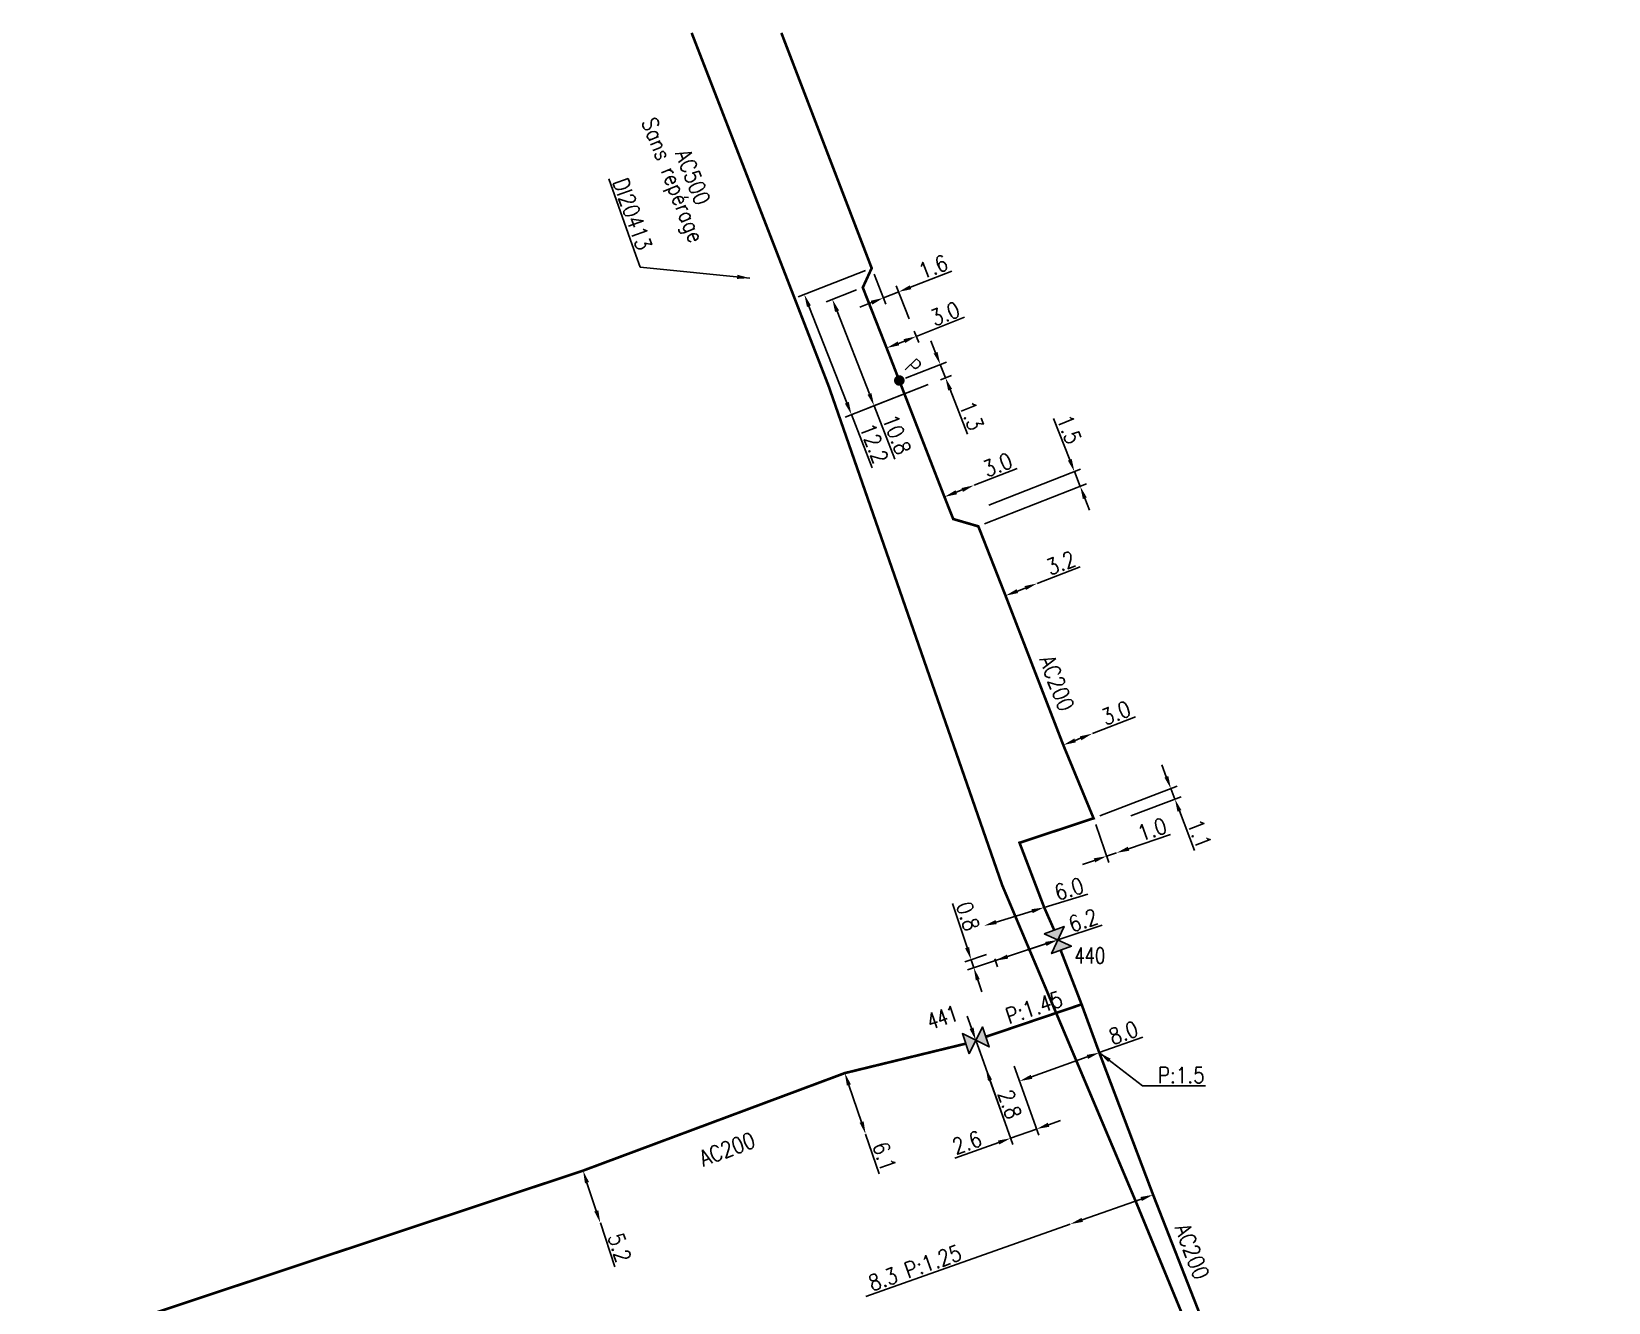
# Model space of a CAD drawing. Header units: millimetres. Extents: x 134000 to 135000, y 129000 to 130000.
# Drawn here: x 134292.4 to 134441.3, y 129880.1 to 130000.1 of the extents above; entities that cross this region are included whole.
import ezdxf
from ezdxf.enums import TextEntityAlignment as Align

# ---------------------------------------------------------------- set-up
doc = ezdxf.new("R2010")
doc.units = ezdxf.units.MM
doc.header["$PDMODE"] = 34
doc.layers.get('0').update_dxf_attribs({"linetype": 'CONTINUOUS'})
doc.layers.get('DEFPOINTS').update_dxf_attribs({"linetype": 'CONTINUOUS'})
doc.layers.add('G_120', color=4, linetype='CONTINUOUS')
doc.layers.add('G_300', color=7, linetype='CONTINUOUS')
doc.styles.add('G_ROMANS', font='ROMANS.SHX', dxfattribs={"width": 0.75})
doc.styles.get("Standard").update_dxf_attribs({"font": 'romans.shx', "width": 0.85})
doc.linetypes.add('G_TYPB_AP', pattern='A,5,-0.3,["o",Standard,S=1.5,R=0,X=0,Y=-0.5],-1.65', length=6.95)
doc.dimstyles.get("Standard").update_dxf_attribs({"dimtxt": 1.5, "dimasz": 1.2, "dimexe": 0.625, "dimexo": 0.625, "dimgap": 0.25, "dimtad": 1, "dimdec": 1, "dimzin": 0, "dimdsep": 46, "dimtxsty": 'Standard', "dimcen": -0.5, "dimadec": 0, "dimazin": 0, "dimtfac": 1, "dimtdec": 1, "dimtmove": 0, "dimatfit": 3, "dimfxl": 0, "dimtolj": 1, "dimtzin": 0, "dimarcsym": 0})

# ---------------------------------------------------------------- blocks, each defined once
blk = doc.blocks.new('*D59')
at = {"layer": 'DEFPOINTS', "color": 0, "linetype": 'Continuous', "transparency": 16777216}
for p in [(134388.04, 129917.41), (134382.35, 129915.68), (134382.35, 129915.68)]:
    blk.add_point(p, dxfattribs=at)
at = {"layer": 'G_120', "color": 0, "linetype": 'Continuous', "lineweight": -2, "transparency": 16777216}
for p, q in [((134388.04, 129917.41), (134392.17, 129918.66)), ((134383.5, 129916.03), (134386.89, 129917.06))]:
    blk.add_line(p, q, dxfattribs=at)
at = {"layer": 'G_120', "color": 0, "linetype": 'Continuous', "transparency": 16777216}
for points in [[(134386.84, 129917.25), (134386.95, 129916.87), (134388.04, 129917.41)], [(134383.44, 129916.22), (134383.56, 129915.84), (134382.35, 129915.68)]]:
    blk.add_solid(points, dxfattribs=at)
at = {"layer": 'G_120', "color": 0, "linetype": 'Continuous', "transparency": 16777216, "insert": (134390.39, 129919.16), "char_height": 1.5, "attachment_point": 5, "rotation": 16.8843}
blk.add_mtext('\\A1;6.0', dxfattribs=at)
blk = doc.blocks.new('*D60')
at = {"layer": 'DEFPOINTS', "color": 0, "linetype": 'Continuous', "transparency": 16777216}
for p in [(134392.7, 129925.83), (134394.87, 129922.57), (134394.87, 129922.57)]:
    blk.add_point(p, dxfattribs=at)
at = {"layer": 'G_120', "color": 0, "linetype": 'Continuous', "lineweight": -2, "transparency": 16777216}
for p, q in [((134392.9, 129925.24), (134394.13, 129921.65)), ((134396.01, 129922.96), (134399.97, 129924.31)), ((134393.92, 129922.25), (134394.87, 129922.57)), ((134392.79, 129921.86), (134391.65, 129921.47))]:
    blk.add_line(p, q, dxfattribs=at)
at = {"layer": 'G_120', "color": 0, "linetype": 'Continuous', "transparency": 16777216}
for points in [[(134395.94, 129923.15), (134396.07, 129922.77), (134394.87, 129922.57)], [(134392.72, 129922.05), (134392.85, 129921.67), (134393.92, 129922.25)]]:
    blk.add_solid(points, dxfattribs=at)
at = {"layer": 'G_120', "color": 0, "linetype": 'Continuous', "transparency": 16777216, "insert": (134398.23, 129924.78), "char_height": 1.5, "attachment_point": 5, "rotation": 18.8806}
blk.add_mtext('\\A1;1.0', dxfattribs=at)
blk = doc.blocks.new('*D61')
at = {"layer": 'DEFPOINTS', "color": 0, "linetype": 'Continuous', "transparency": 16777216}
for p in [(134400.38, 129927.65), (134392.7, 129925.83), (134395.65, 129925.84)]:
    blk.add_point(p, dxfattribs=at)
at = {"layer": 'G_120', "color": 0, "linetype": 'Continuous', "lineweight": -2, "transparency": 16777216}
for p, q in [((134399.57, 129929.75), (134399.14, 129930.87)), ((134393.28, 129926.06), (134400.59, 129928.85)), ((134400, 129928.63), (134400.38, 129927.65)), ((134396.23, 129926.06), (134400.96, 129927.87)), ((134400.81, 129926.53), (134402.24, 129922.79))]:
    blk.add_line(p, q, dxfattribs=at)
at = {"layer": 'G_120', "color": 0, "linetype": 'Continuous', "transparency": 16777216}
for points in [[(134399.76, 129929.82), (134399.39, 129929.68), (134400, 129928.63)], [(134400.99, 129926.6), (134400.62, 129926.46), (134400.38, 129927.65)]]:
    blk.add_solid(points, dxfattribs=at)
at = {"layer": 'G_120', "color": 0, "linetype": 'Continuous', "transparency": 16777216, "insert": (134402.7, 129924.37), "char_height": 1.5, "attachment_point": 5, "rotation": 290.9466}
blk.add_mtext('\\A1;1.1', dxfattribs=at)
blk = doc.blocks.new('*D62')
at = {"layer": 'DEFPOINTS', "color": 0, "linetype": 'Continuous', "transparency": 16777216}
for p in [(134387.37, 129948.01), (134387.37, 129948.01), (134384.39, 129946.85)]:
    blk.add_point(p, dxfattribs=at)
at = {"layer": 'G_120', "color": 0, "linetype": 'Continuous', "lineweight": -2, "transparency": 16777216}
for p, q in [((134387.37, 129948.01), (134391.45, 129949.58)), ((134384.16, 129947.44), (134384.16, 129947.44)), ((134385.51, 129947.29), (134386.25, 129947.57))]:
    blk.add_line(p, q, dxfattribs=at)
at = {"layer": 'G_120', "color": 0, "linetype": 'Continuous', "transparency": 16777216}
for points in [[(134386.18, 129947.76), (134386.32, 129947.39), (134387.37, 129948.01)], [(134385.43, 129947.47), (134385.58, 129947.1), (134384.39, 129946.85)]]:
    blk.add_solid(points, dxfattribs=at)
at = {"layer": 'G_120', "color": 0, "linetype": 'Continuous', "transparency": 16777216, "insert": (134389.61, 129949.94), "char_height": 1.5, "attachment_point": 5, "rotation": 21.1252}
blk.add_mtext('\\A1;3.2', dxfattribs=at)
blk = doc.blocks.new('*D63')
at = {"layer": 'DEFPOINTS', "color": 0, "linetype": 'Continuous', "transparency": 16777216}
for p in [(134390.89, 129958.57), (134382.23, 129955.17), (134381.82, 129953.4)]:
    blk.add_point(p, dxfattribs=at)
at = {"layer": 'G_120', "color": 0, "linetype": 'Continuous', "lineweight": -2, "transparency": 16777216}
for p, q in [((134390.45, 129959.68), (134388.92, 129963.58)), ((134382.81, 129955.4), (134391.47, 129958.79)), ((134391.44, 129957.17), (134390.89, 129958.57)), ((134382.4, 129953.63), (134392.02, 129957.4)), ((134391.87, 129956.05), (134392.31, 129954.93))]:
    blk.add_line(p, q, dxfattribs=at)
at = {"layer": 'G_120', "color": 0, "linetype": 'Continuous', "transparency": 16777216}
for points in [[(134390.64, 129959.76), (134390.27, 129959.61), (134390.89, 129958.57)], [(134392.06, 129956.13), (134391.69, 129955.98), (134391.44, 129957.17)]]:
    blk.add_solid(points, dxfattribs=at)
at = {"layer": 'G_120', "color": 0, "linetype": 'Continuous', "transparency": 16777216, "insert": (134390.4, 129962.56), "char_height": 1.5, "attachment_point": 5, "rotation": 291.3984}
blk.add_mtext('\\A1;1.5', dxfattribs=at)
blk = doc.blocks.new('*D64')
at = {"layer": 'DEFPOINTS', "color": 0, "linetype": 'Continuous', "transparency": 16777216}
for p in [(134381.42, 129957.28), (134381.42, 129957.28), (134378.62, 129956.18)]:
    blk.add_point(p, dxfattribs=at)
at = {"layer": 'G_120', "color": 0, "linetype": 'Continuous', "lineweight": -2, "transparency": 16777216}
for p, q in [((134381.42, 129957.28), (134385.49, 129958.87)), ((134379.74, 129956.62), (134380.3, 129956.84))]:
    blk.add_line(p, q, dxfattribs=at)
at = {"layer": 'G_120', "color": 0, "linetype": 'Continuous', "transparency": 16777216}
for points in [[(134379.67, 129956.81), (134379.81, 129956.43), (134378.62, 129956.18)], [(134380.23, 129957.02), (134380.37, 129956.65), (134381.42, 129957.28)]]:
    blk.add_solid(points, dxfattribs=at)
at = {"layer": 'G_120', "color": 0, "linetype": 'Continuous', "transparency": 16777216, "insert": (134383.64, 129959.22), "char_height": 1.5, "attachment_point": 5, "rotation": 21.4029}
blk.add_mtext('\\A1;3.0', dxfattribs=at)
blk = doc.blocks.new('*D65')
at = {"layer": 'DEFPOINTS', "color": 0, "linetype": 'Continuous', "transparency": 16777216}
for p in [(134374.36, 129967.16), (134377.66, 129967.01), (134378.72, 129967.42)]:
    blk.add_point(p, dxfattribs=at)
at = {"layer": 'G_300', "color": 0, "linetype": 'Continuous', "lineweight": -2, "transparency": 16777216}
for p, q in [((134377.79, 129969.79), (134377.35, 129970.91)), ((134374.94, 129967.39), (134378.81, 129968.9)), ((134378.23, 129968.68), (134378.72, 129967.42)), ((134378.24, 129967.24), (134379.3, 129967.65)), ((134379.15, 129966.31), (134380.8, 129962.1))]:
    blk.add_line(p, q, dxfattribs=at)
at = {"layer": 'G_300', "color": 0, "linetype": 'Continuous', "transparency": 16777216}
for points in [[(134377.97, 129969.87), (134377.6, 129969.72), (134378.23, 129968.68)], [(134379.34, 129966.38), (134378.97, 129966.23), (134378.72, 129967.42)]]:
    blk.add_solid(points, dxfattribs=at)
at = {"layer": 'G_300', "color": 0, "linetype": 'Continuous', "transparency": 16777216, "insert": (134381.19, 129963.85), "char_height": 1.5, "attachment_point": 5, "rotation": 291.4029}
blk.add_mtext('\\A1;1.3', dxfattribs=at)
blk = doc.blocks.new('*D66')
at = {"layer": 'DEFPOINTS', "color": 0, "linetype": 'Continuous', "transparency": 16777216}
for p in [(134375.53, 129972.42), (134372.74, 129971.32), (134375.96, 129971.34)]:
    blk.add_point(p, dxfattribs=at)
at = {"layer": 'G_120', "color": 0, "linetype": 'Continuous', "lineweight": -2, "transparency": 16777216}
for p, q in [((134375.96, 129971.34), (134380.52, 129973.14)), ((134375.76, 129971.84), (134376.19, 129970.75)), ((134372.97, 129970.74), (134373.39, 129969.65)), ((134374.28, 129970.68), (134374.84, 129970.9))]:
    blk.add_line(p, q, dxfattribs=at)
at = {"layer": 'G_120', "color": 0, "linetype": 'Continuous', "transparency": 16777216}
for points in [[(134374.21, 129970.86), (134374.35, 129970.49), (134373.17, 129970.24)], [(134374.77, 129971.08), (134374.91, 129970.71), (134375.96, 129971.34)]]:
    blk.add_solid(points, dxfattribs=at)
at = {"layer": 'G_120', "color": 0, "linetype": 'Continuous', "transparency": 16777216, "insert": (134378.68, 129973.48), "char_height": 1.5, "attachment_point": 5, "rotation": 21.5213}
blk.add_mtext('\\A1;3.0', dxfattribs=at)
blk = doc.blocks.new('*D67')
at = {"layer": 'DEFPOINTS', "color": 0, "linetype": 'Continuous', "transparency": 16777216}
for p in [(134371.74, 129977.79), (134377.66, 129967.01), (134369.84, 129963.95)]:
    blk.add_point(p, dxfattribs=at)
at = {"layer": 'G_120', "color": 0, "linetype": 'Continuous', "lineweight": -2, "transparency": 16777216}
for p, q in [((134371.16, 129977.56), (134364.81, 129975.07)), ((134365.83, 129974.18), (134369.4, 129965.06)), ((134377.07, 129966.78), (134369.26, 129963.72)), ((134369.84, 129963.95), (134371.81, 129958.91))]:
    blk.add_line(p, q, dxfattribs=at)
at = {"layer": 'G_120', "color": 0, "linetype": 'Continuous', "transparency": 16777216}
for points in [[(134366.01, 129974.26), (134365.64, 129974.11), (134365.39, 129975.3)], [(134369.59, 129965.14), (134369.22, 129964.99), (134369.84, 129963.95)]]:
    blk.add_solid(points, dxfattribs=at)
at = {"layer": 'G_120', "color": 0, "linetype": 'Continuous', "transparency": 16777216, "insert": (134371.98, 129961.24), "char_height": 1.5, "attachment_point": 5, "rotation": 291.4029}
blk.add_mtext('\\A1;12.2', dxfattribs=at)
blk = doc.blocks.new('*D68')
at = {"layer": 'DEFPOINTS', "color": 0, "linetype": 'Continuous', "transparency": 16777216}
for p in [(134370.91, 129975.96), (134377.66, 129967.01), (134371.98, 129964.78)]:
    blk.add_point(p, dxfattribs=at)
at = {"layer": 'G_120', "color": 0, "linetype": 'Continuous', "lineweight": -2, "transparency": 16777216}
for p, q in [((134370.33, 129975.73), (134367.46, 129974.6)), ((134368.48, 129973.71), (134371.54, 129965.9)), ((134377.07, 129966.78), (134371.4, 129964.56)), ((134371.98, 129964.78), (134373.95, 129959.75))]:
    blk.add_line(p, q, dxfattribs=at)
at = {"layer": 'G_120', "color": 0, "linetype": 'Continuous', "transparency": 16777216}
for points in [[(134368.67, 129973.79), (134368.29, 129973.64), (134368.04, 129974.83)], [(134371.73, 129965.97), (134371.36, 129965.83), (134371.98, 129964.78)]]:
    blk.add_solid(points, dxfattribs=at)
at = {"layer": 'G_120', "color": 0, "linetype": 'Continuous', "transparency": 16777216, "insert": (134374.12, 129962.07), "char_height": 1.5, "attachment_point": 5, "rotation": 291.4029}
blk.add_mtext('\\A1;10.8', dxfattribs=at)
blk = doc.blocks.new('*D69')
at = {"layer": 'DEFPOINTS', "color": 0, "linetype": 'Continuous', "transparency": 16777216}
for p in [(134371.75, 129977.78), (134374.3, 129975.54), (134375.53, 129972.42)]:
    blk.add_point(p, dxfattribs=at)
at = {"layer": 'G_120', "color": 0, "linetype": 'Continuous', "lineweight": -2, "transparency": 16777216}
for p, q in [((134375.42, 129975.98), (134379.31, 129977.51)), ((134371.98, 129977.2), (134373.09, 129974.39)), ((134375.3, 129973), (134374.07, 129976.12)), ((134371.74, 129974.53), (134370.62, 129974.09)), ((134372.86, 129974.97), (134374.3, 129975.54))]:
    blk.add_line(p, q, dxfattribs=at)
at = {"layer": 'G_120', "color": 0, "linetype": 'Continuous', "transparency": 16777216}
for points in [[(134375.34, 129976.16), (134375.49, 129975.79), (134374.3, 129975.54)], [(134371.67, 129974.71), (134371.81, 129974.34), (134372.86, 129974.97)]]:
    blk.add_solid(points, dxfattribs=at)
at = {"layer": 'G_120', "color": 0, "linetype": 'Continuous', "transparency": 16777216, "insert": (134377.56, 129977.9), "char_height": 1.5, "attachment_point": 5, "rotation": 21.5213}
blk.add_mtext('\\A1;1.6', dxfattribs=at)
blk = doc.blocks.new('*D70')
at = {"layer": 'DEFPOINTS', "color": 0, "linetype": 'Continuous', "transparency": 16777216}
for p in [(134389.84, 129932.75), (134392.59, 129933.83), (134392.59, 129933.83)]:
    blk.add_point(p, dxfattribs=at)
at = {"layer": 'G_120', "color": 0, "linetype": 'Continuous', "lineweight": -2, "transparency": 16777216}
for p, q in [((134392.59, 129933.83), (134396.66, 129935.42)), ((134390.96, 129933.19), (134391.47, 129933.39))]:
    blk.add_line(p, q, dxfattribs=at)
at = {"layer": 'G_120', "color": 0, "linetype": 'Continuous', "transparency": 16777216}
for points in [[(134390.89, 129933.37), (134391.03, 129933), (134389.84, 129932.75)], [(134391.4, 129933.57), (134391.55, 129933.2), (134392.59, 129933.83)]]:
    blk.add_solid(points, dxfattribs=at)
at = {"layer": 'G_120', "color": 0, "linetype": 'Continuous', "transparency": 16777216, "insert": (134394.82, 129935.78), "char_height": 1.5, "attachment_point": 5, "rotation": 21.4407}
blk.add_mtext('\\A1;3.0', dxfattribs=at)
blk = doc.blocks.new('G_300_12')
at = {"color": 0, "linetype": 'Continuous', "const_width": 0.497, "flags": 128}
blk.add_lwpolyline([(-0.25, 0, 1), (0.25, 0, 1)], format="xyb", close=True, dxfattribs=at)
at = {"color": 0, "linetype": 'Continuous', "style": 'G_ROMANS', "width": 0.75}
blk.add_text('P', height=1.5, dxfattribs=at).set_placement((0, 1.85), align=Align.MIDDLE)
at = {"color": 0, "linetype": 'Continuous', "width": 0.75, "flags": 3}
for tag, p in [('DEF_LEG', (0, -5)), ('DEF_COUP', (0, -7.5)), ('DEF_TYPE', (0, -10))]:
    blk.add_attdef(tag, text='', height=1.2, dxfattribs=at).set_placement(p, align=Align.MIDDLE)
blk = doc.blocks.new('*D86')
at = {"layer": 'DEFPOINTS', "color": 0, "linetype": 'Continuous', "transparency": 16777216}
for p in [(134344.5, 129892.56), (134346.13, 129887.62), (134346.13, 129887.62)]:
    blk.add_point(p, dxfattribs=at)
at = {"layer": 'G_120', "color": 0, "linetype": 'Continuous', "lineweight": -2, "transparency": 16777216}
for p, q in [((134344.87, 129891.42), (134345.75, 129888.76)), ((134346.13, 129887.62), (134347.49, 129883.47))]:
    blk.add_line(p, q, dxfattribs=at)
at = {"layer": 'G_120', "color": 0, "linetype": 'Continuous', "transparency": 16777216}
for points in [[(134345.06, 129891.48), (134344.68, 129891.35), (134344.5, 129892.56)], [(134345.94, 129888.82), (134345.56, 129888.7), (134346.13, 129887.62)]]:
    blk.add_solid(points, dxfattribs=at)
at = {"layer": 'G_120', "color": 0, "linetype": 'Continuous', "transparency": 16777216, "insert": (134347.95, 129885.29), "char_height": 1.5, "attachment_point": 5, "rotation": 288.2389}
blk.add_mtext('\\A1;5.2', dxfattribs=at)
blk = doc.blocks.new('*D87')
at = {"layer": 'DEFPOINTS', "color": 0, "linetype": 'Continuous', "transparency": 16777216}
for p in [(134369.21, 129901.78), (134371.18, 129896.01), (134371.18, 129896.01)]:
    blk.add_point(p, dxfattribs=at)
at = {"layer": 'G_120', "color": 0, "linetype": 'Continuous', "lineweight": -2, "transparency": 16777216}
for p, q in [((134369.8, 129901.98), (134369.8, 129901.98)), ((134369.6, 129900.64), (134370.8, 129897.14)), ((134371.18, 129896.01), (134372.46, 129892.27))]:
    blk.add_line(p, q, dxfattribs=at)
at = {"layer": 'G_120', "color": 0, "linetype": 'Continuous', "transparency": 16777216}
for points in [[(134369.79, 129900.71), (134369.41, 129900.58), (134369.21, 129901.78)], [(134370.99, 129897.21), (134370.61, 129897.08), (134371.18, 129896.01)]]:
    blk.add_solid(points, dxfattribs=at)
at = {"layer": 'G_120', "color": 0, "linetype": 'Continuous', "transparency": 16777216, "insert": (134372.96, 129893.9), "char_height": 1.5, "attachment_point": 5, "rotation": 288.8933}
blk.add_mtext('\\A1;6.1', dxfattribs=at)
blk = doc.blocks.new('*D88')
at = {"layer": 'DEFPOINTS', "color": 0, "linetype": 'Continuous', "transparency": 16777216}
for p in [(134381.58, 129904.87), (134385, 129903.02), (134387.32, 129896.49)]:
    blk.add_point(p, dxfattribs=at)
at = {"layer": 'G_300', "color": 0, "linetype": 'Continuous', "lineweight": -2, "transparency": 16777216}
for p, q in [((134381.79, 129904.29), (134385.08, 129895.03)), ((134385.21, 129902.43), (134387.53, 129895.9)), ((134388.45, 129896.89), (134389.58, 129897.29)), ((134387.32, 129896.49), (134384.87, 129895.62)), ((134383.74, 129895.22), (134379.59, 129893.74))]:
    blk.add_line(p, q, dxfattribs=at)
at = {"layer": 'G_300', "color": 0, "linetype": 'Continuous', "transparency": 16777216}
for points in [[(134388.38, 129897.08), (134388.52, 129896.7), (134387.32, 129896.49)], [(134383.67, 129895.4), (134383.8, 129895.03), (134384.87, 129895.62)]]:
    blk.add_solid(points, dxfattribs=at)
at = {"layer": 'G_300', "color": 0, "linetype": 'Continuous', "transparency": 16777216, "insert": (134380.75, 129895.22), "char_height": 1.5, "attachment_point": 5, "rotation": 19.5552}
blk.add_mtext('\\A1;2.6', dxfattribs=at)
blk = doc.blocks.new('*D89')
at = {"layer": 'DEFPOINTS', "color": 0, "linetype": 'Continuous', "transparency": 16777216}
for p in [(134381.58, 129904.87), (134382.52, 129902.24), (134382.52, 129902.24)]:
    blk.add_point(p, dxfattribs=at)
at = {"layer": 'G_300', "color": 0, "linetype": 'Continuous', "lineweight": -2, "transparency": 16777216}
for p, q in [((134381.18, 129906.01), (134380.78, 129907.14)), ((134381.58, 129904.87), (134382.52, 129902.24)), ((134382.92, 129901.11), (134384.38, 129896.99))]:
    blk.add_line(p, q, dxfattribs=at)
at = {"layer": 'G_300', "color": 0, "linetype": 'Continuous', "transparency": 16777216}
for points in [[(134381.37, 129906.07), (134380.99, 129905.94), (134381.58, 129904.87)], [(134383.11, 129901.17), (134382.73, 129901.04), (134382.52, 129902.24)]]:
    blk.add_solid(points, dxfattribs=at)
at = {"layer": 'G_300', "color": 0, "linetype": 'Continuous', "transparency": 16777216, "insert": (134384.79, 129898.82), "char_height": 1.5, "attachment_point": 5, "rotation": 289.5552}
blk.add_mtext('\\A1;2.8', dxfattribs=at)
blk = doc.blocks.new('*D90')
at = {"layer": 'DEFPOINTS', "color": 0, "linetype": 'Continuous', "transparency": 16777216}
for p in [(134393.24, 129903.7), (134385.71, 129901.01), (134385.71, 129901.01)]:
    blk.add_point(p, dxfattribs=at)
at = {"layer": 'G_120', "color": 0, "linetype": 'Continuous', "lineweight": -2, "transparency": 16777216}
for p, q in [((134393.24, 129903.7), (134397.36, 129905.17)), ((134386.84, 129901.42), (134392.11, 129903.3))]:
    blk.add_line(p, q, dxfattribs=at)
at = {"layer": 'G_120', "color": 0, "linetype": 'Continuous', "transparency": 16777216}
for points in [[(134392.05, 129903.49), (134392.18, 129903.11), (134393.24, 129903.7)], [(134386.77, 129901.61), (134386.91, 129901.23), (134385.71, 129901.01)]]:
    blk.add_solid(points, dxfattribs=at)
at = {"layer": 'G_120', "color": 0, "linetype": 'Continuous', "transparency": 16777216, "insert": (134395.53, 129905.58), "char_height": 1.5, "attachment_point": 5, "rotation": 19.6287}
blk.add_mtext('\\A1;8.0', dxfattribs=at)
blk = doc.blocks.new('*D91')
at = {"layer": 'DEFPOINTS', "color": 0, "linetype": 'Continuous', "transparency": 16777216}
for p in [(134398.32, 129890.28), (134390.5, 129887.51), (134390.5, 129887.51)]:
    blk.add_point(p, dxfattribs=at)
at = {"layer": 'G_120', "color": 0, "linetype": 'Continuous', "lineweight": -2, "transparency": 16777216}
for p, q in [((134397.19, 129889.88), (134391.63, 129887.91)), ((134390.5, 129887.51), (134371.19, 129880.67))]:
    blk.add_line(p, q, dxfattribs=at)
at = {"layer": 'G_120', "color": 0, "linetype": 'Continuous', "transparency": 16777216}
for points in [[(134397.13, 129890.07), (134397.26, 129889.69), (134398.32, 129890.28)], [(134391.56, 129888.1), (134391.7, 129887.72), (134390.5, 129887.51)]]:
    blk.add_solid(points, dxfattribs=at)
at = {"layer": 'G_120', "color": 0, "linetype": 'Continuous', "transparency": 16777216, "insert": (134375.84, 129883.38), "char_height": 1.5, "attachment_point": 5, "rotation": 19.518}
blk.add_mtext('\\A1;8.3 P:1.25', dxfattribs=at)
blk = doc.blocks.new('*D93')
at = {"layer": 'DEFPOINTS', "color": 0, "linetype": 'Continuous', "transparency": 16777216}
for p in [(134389.33, 129914.34), (134383.19, 129913.16), (134383.44, 129912.39)]:
    blk.add_point(p, dxfattribs=at)
at = {"layer": 'G_300', "color": 0, "linetype": 'Continuous', "lineweight": -2, "transparency": 16777216}
for p, q in [((134389.33, 129914.34), (134393.51, 129915.73)), ((134384.58, 129912.77), (134388.19, 129913.97)), ((134383.38, 129912.57), (134383.64, 129911.79))]:
    blk.add_line(p, q, dxfattribs=at)
at = {"layer": 'G_300', "color": 0, "linetype": 'Continuous', "transparency": 16777216}
for points in [[(134388.13, 129914.16), (134388.25, 129913.78), (134389.33, 129914.34)], [(134384.52, 129912.96), (134384.64, 129912.58), (134383.44, 129912.39)]]:
    blk.add_solid(points, dxfattribs=at)
at = {"layer": 'G_300', "color": 0, "linetype": 'Continuous', "transparency": 16777216, "insert": (134391.72, 129916.19), "char_height": 1.5, "attachment_point": 5, "rotation": 18.3836}
blk.add_mtext('\\A1;6.2', dxfattribs=at)
blk = doc.blocks.new('*D94')
at = {"layer": 'DEFPOINTS', "color": 0, "linetype": 'Continuous', "transparency": 16777216}
for p in [(134389.33, 129914.34), (134381.14, 129912.48), (134383.18, 129913.16)]:
    blk.add_point(p, dxfattribs=at)
at = {"layer": 'G_300', "color": 0, "linetype": 'Continuous', "lineweight": -2, "transparency": 16777216}
for p, q in [((134380.76, 129913.62), (134379.39, 129917.77)), ((134388.74, 129914.15), (134380.8, 129911.52)), ((134382.59, 129912.96), (134380.55, 129912.29)), ((134381.39, 129911.72), (134381.14, 129912.48)), ((134381.77, 129910.58), (134382.15, 129909.44))]:
    blk.add_line(p, q, dxfattribs=at)
at = {"layer": 'G_300', "color": 0, "linetype": 'Continuous', "transparency": 16777216}
for points in [[(134380.95, 129913.68), (134380.57, 129913.56), (134381.14, 129912.48)], [(134381.96, 129910.64), (134381.58, 129910.52), (134381.39, 129911.72)]]:
    blk.add_solid(points, dxfattribs=at)
at = {"layer": 'G_300', "color": 0, "linetype": 'Continuous', "transparency": 16777216, "insert": (134380.84, 129916.58), "char_height": 1.5, "attachment_point": 5, "rotation": 288.3092}
blk.add_mtext('\\A1;0.8', dxfattribs=at)
blk = doc.blocks.new('G_300_04')
at = {"linetype": 'Continuous'}
h = blk.add_hatch(color=0, dxfattribs=at)
h.paths.add_polyline_path([(-1, 1), (-1, -1), (0, 0)])
h.paths.add_polyline_path([(1, 1), (0, 0), (1, -1)])
at = {"color": 0, "linetype": 'Continuous', "flags": 128}
blk.add_lwpolyline([(-1, -1), (1, 1), (1, -1), (-1, 1)], close=True, dxfattribs=at)
at = {"color": 0, "linetype": 'Continuous', "width": 0.75}
blk.add_attdef('NUM', text='', height=1.5, dxfattribs=at).set_placement((0, 2.1), align=Align.MIDDLE_CENTER)
at = {"color": 0, "linetype": 'Continuous', "width": 0.75, "flags": 3}
for tag, p in [('DEF_LEG', (0, -5)), ('DEF_COUP', (0, -7.5)), ('DEF_TYPE', (0, -10))]:
    blk.add_attdef(tag, text='', height=1.2, dxfattribs=at).set_placement(p, align=Align.MIDDLE)

msp = doc.modelspace()

# ---------------------------------------------------------------- linework, layer by layer
at = {"layer": 'G_120', "linetype": 'G_TYPB_AP', "const_width": 0.25, "flags": 128}
for points in [[(134855.99, 129128.38), (134855.99, 129128.38), (134849.02, 129123.7), (134844.23, 129122.71), (134837.62, 129123.84), (134820.24, 129128.1), (134801.07, 129134.48), (134797.32, 129137.34), (134791.51, 129142.01), (134787.49, 129146.13), (134756.6, 129187.58), (134756.6, 129187.58), (134709.87, 129254.2), (134663.6, 129324.01), (134609.51, 129405.48), (134609.51, 129405.48), (134565.57, 129466.62), (134551.98, 129486.28), (134545.1, 129505.12), (134545.1, 129505.12), (134527.98, 129548.3), (134518.47, 129574.1), (134507.82, 129597.78), (134492.4, 129639.9), (134480.48, 129672.41), (134470.91, 129699.54), (134449.76, 129754.2), (134436.18, 129789.5), (134407.54, 129863.29), (134396.76, 129889.47), (134384.07, 129919.52), (134367.68, 129966.66), (134354.75, 130000)], [(134363.22, 130000), (134371.75, 129977.78), (134370.91, 129975.95), (134373.32, 129969.83), (134378.62, 129956.18), (134379.45, 129954.09), (134381.82, 129953.4), (134384.39, 129946.85), (134389.84, 129932.75), (134392.7, 129925.83), (134385.71, 129923.52), (134388.04, 129917.41), (134388.98, 129915.28)], [(134382.53, 129905.2), (134391.57, 129908.26)]]:
    msp.add_lwpolyline(points, dxfattribs=at)
at = {"layer": 'G_120', "linetype": 'G_TYPB_AP', "flags": 128}
for points in [[(134406.77, 129868.7, 0.25, 0.25, 0), (134398.32, 129890.28, 0.25, 0.25, 0), (134393.24, 129903.7, 0.25, 0.25, 0), (134391.57, 129908.26, 0.25, 0.25, 0), (134389.59, 129913.38, 0, 0, 0)], [(134000, 129784.73, 0.25, 0.25, 0), (134011.98, 129790.21, 0.25, 0.25, 0), (134051.03, 129808.8, 0.25, 0.25, 0), (134052.47, 129810.75, 0.25, 0.25, 0), (134060.51, 129812.77, 0.25, 0.25, 0), (134093.43, 129818.1, 0.25, 0.25, 0), (134126.67, 129823.44, 0.25, 0.25, 0), (134147.84, 129827.93, 0.25, 0.25, 0), (134159.05, 129830.6, 0.25, 0.25, 0), (134172.76, 129834.19, 0.25, 0.25, 0), (134189.57, 129838.28, 0.25, 0.25, 0), (134194.6, 129839.98, 0.25, 0.25, 0), (134211.5, 129845.44, 0.25, 0.25, 0), (134218.61, 129848.62, 0.25, 0.25, 0), (134225.34, 129851.63, 0.25, 0.25, 0), (134236.88, 129856.01, 0.25, 0.25, 0), (134301.61, 129878.31, 0.25, 0.25, 0), (134344.5, 129892.56, 0.25, 0.25, 0), (134369.21, 129901.77, 0.25, 0.25, 0), (134380.63, 129904.55, 0, 0, 0)]]:
    msp.add_lwpolyline(points, format="xyseb", dxfattribs=at)

# ---------------------------------------------------------------- block references
at = {"layer": 'G_300', "rotation": 315.0956059191594}
msp.add_blockref('G_300_12', (134374.36, 129967.17), dxfattribs=at)
at = {"layer": 'G_300'}
ref = msp.add_blockref('G_300_04', (134389.33, 129914.34), dxfattribs=dict(at, rotation=290.2128694530541))
ref.add_attrib('NUM', '440', dxfattribs={"layer": '0', "color": 0, "linetype": 'Continuous', "height": 1.5, "width": 0.75}).set_placement((134392.35, 129912.87), align=Align.MIDDLE_CENTER)
ref = msp.add_blockref('G_300_04', (134381.58, 129904.87), dxfattribs=dict(at, rotation=18.72823829574486))
ref.add_attrib('NUM', '441', dxfattribs={"layer": '0', "color": 0, "linetype": 'Continuous', "height": 1.5, "rotation": 18.7282, "width": 0.75}).set_placement((134378.43, 129907.03), align=Align.MIDDLE_CENTER)

# ---------------------------------------------------------------- texts
at = {"layer": 'G_120', "linetype": 'Continuous', "width": 0.85}
for s, p in [('Sans repérage ', (134349.99, 129991.62)), ('AC500', (134353.18, 129988.62))]:
    msp.add_text(s, height=1.5, rotation=291.6029, dxfattribs=at).set_placement(p)
for rotation, p in [(291.1476, (134389.24, 129938.59)), (20.4516, (134358.11, 129894.59)), (290.7356, (134402.01, 129884.92))]:
    msp.add_text('AC200', height=1.5, rotation=rotation, dxfattribs=at).set_placement(p, align=Align.MIDDLE)
at = {"layer": 'G_120', "linetype": 'Continuous', "char_height": 1.5, "attachment_point": 9}
for s, insert, rotation in [('\\A1;DI20413', (134349.64, 129979.32), 289.6214), ('P:1.45', (134389.94, 129908.15), 18.7386)]:
    msp.add_mtext(s, dxfattribs=dict(at, insert=insert, rotation=rotation))
at = {"layer": 'G_120', "linetype": 'Continuous', "insert": (134398.77, 129900.83), "char_height": 1.5, "attachment_point": 7}
msp.add_mtext('P:1.5', dxfattribs=at)

# ---------------------------------------------------------------- dimensions: what is measured, and where the dimension line sits
at = {"layer": 'G_120', "linetype": 'Continuous'}
for base, p1, p2, angle, picture, middle in [((134374.3, 129975.54), (134371.75, 129977.78), (134375.53, 129972.42), 21.5213, '*D69', (134377.92, 129976.97)), ((134369.84, 129963.95), (134371.74, 129977.79), (134377.66, 129967.01), 111.4029, '*D67', (134371.05, 129960.87)), ((134371.98, 129964.78), (134370.91, 129975.96), (134377.66, 129967.01), 291.4029, '*D68', (134373.19, 129961.71)), ((134375.96, 129971.34), (134372.74, 129971.32), (134375.53, 129972.42), 201.5213, '*D66', (134379.04, 129972.55)), ((134390.89, 129958.57), (134381.82, 129953.4), (134382.23, 129955.17), 291.3984, '*D63', (134389.47, 129962.19)), ((134381.42, 129957.28), (134378.62, 129956.18), (134381.42, 129957.28), 201.4029, '*D64', (134384.01, 129958.29)), ((134387.37, 129948.01), (134384.39, 129946.85), (134387.37, 129948.01), 201.1252, '*D62', (134389.97, 129949.01)), ((134392.59, 129933.83), (134389.84, 129932.75), (134392.59, 129933.83), 201.4407, '*D70', (134395.18, 129934.84)), ((134400.38, 129927.65), (134392.7, 129925.83), (134395.65, 129925.84), 110.9466, '*D61', (134401.77, 129924.01)), ((134394.87, 129922.57), (134392.7, 129925.83), (134394.87, 129922.57), 198.8806, '*D60', (134398.56, 129923.83)), ((134382.35, 129915.68), (134388.04, 129917.41), (134382.35, 129915.68), 16.8843, '*D59', (134390.68, 129918.21)), ((134385.71, 129901.01), (134393.24, 129903.7), (134385.71, 129901.01), 19.6287, '*D90', (134395.87, 129904.64)), ((134371.18, 129896.01), (134369.21, 129901.78), (134371.18, 129896.01), 108.8933, '*D87', (134372.02, 129893.57)), ((134346.13, 129887.62), (134344.5, 129892.56), (134346.13, 129887.62), 108.2389, '*D86', (134347, 129884.97))]:
    dim = msp.add_linear_dim(base=base, p1=p1, p2=p2, angle=angle, dimstyle='Standard', dxfattribs=at)
    dim.commit()
    dim.dimension.update_dxf_attribs({"geometry": picture, "text_midpoint": middle, "dimtype": 160})
dim = msp.add_linear_dim(base=(134390.5, 129887.51), p1=(134398.32, 129890.28), p2=(134390.5, 129887.51), angle=19.518, text='8.3 P:1.25', dimstyle='Standard', dxfattribs=at)
dim.commit()
dim.dimension.update_dxf_attribs({"geometry": '*D91', "text_midpoint": (134376.17, 129882.43), "dimtype": 160})
at = {"layer": 'G_300', "linetype": 'Continuous'}
for base, p1, p2, angle, picture, middle in [((134378.72, 129967.42), (134374.36, 129967.16), (134377.66, 129967.01), 111.4029, '*D65', (134380.26, 129963.49)), ((134381.14, 129912.48), (134389.33, 129914.34), (134383.18, 129913.16), 288.3092, '*D94', (134379.89, 129916.27)), ((134383.44, 129912.39), (134389.33, 129914.34), (134383.19, 129913.16), 18.3836, '*D93', (134392.04, 129915.24)), ((134382.52, 129902.24), (134381.58, 129904.87), (134382.52, 129902.24), 109.5552, '*D89', (134383.85, 129898.48)), ((134387.32, 129896.49), (134381.58, 129904.87), (134385, 129903.02), 199.5552, '*D88', (134381.08, 129894.27))]:
    dim = msp.add_linear_dim(base=base, p1=p1, p2=p2, angle=angle, dimstyle='Standard', dxfattribs=at)
    dim.commit()
    dim.dimension.update_dxf_attribs({"geometry": picture, "text_midpoint": middle, "dimtype": 160})

# ---------------------------------------------------------------- leaders
at = {"layer": 'G_120', "linetype": 'Continuous', "annotation_type": 0, "has_hookline": 1, "hookline_direction": 1, "text_width": 7.41, "horizontal_direction": (0.335804, -0.941932, 0)}
msp.add_leader([(134360.25, 129976.84), (134349.89, 129977.87), (134349.49, 129979)], dimstyle='Standard', dxfattribs=at)
at = {"layer": 'G_120', "linetype": 'Continuous', "annotation_type": 0, "has_hookline": 1, "hookline_direction": 0, "text_width": 4.49}
msp.add_leader([(134393.24, 129903.7), (134397.32, 129900.58), (134398.52, 129900.58)], dimstyle='Standard', dxfattribs=at)

doc.saveas('drawing.dxf')
